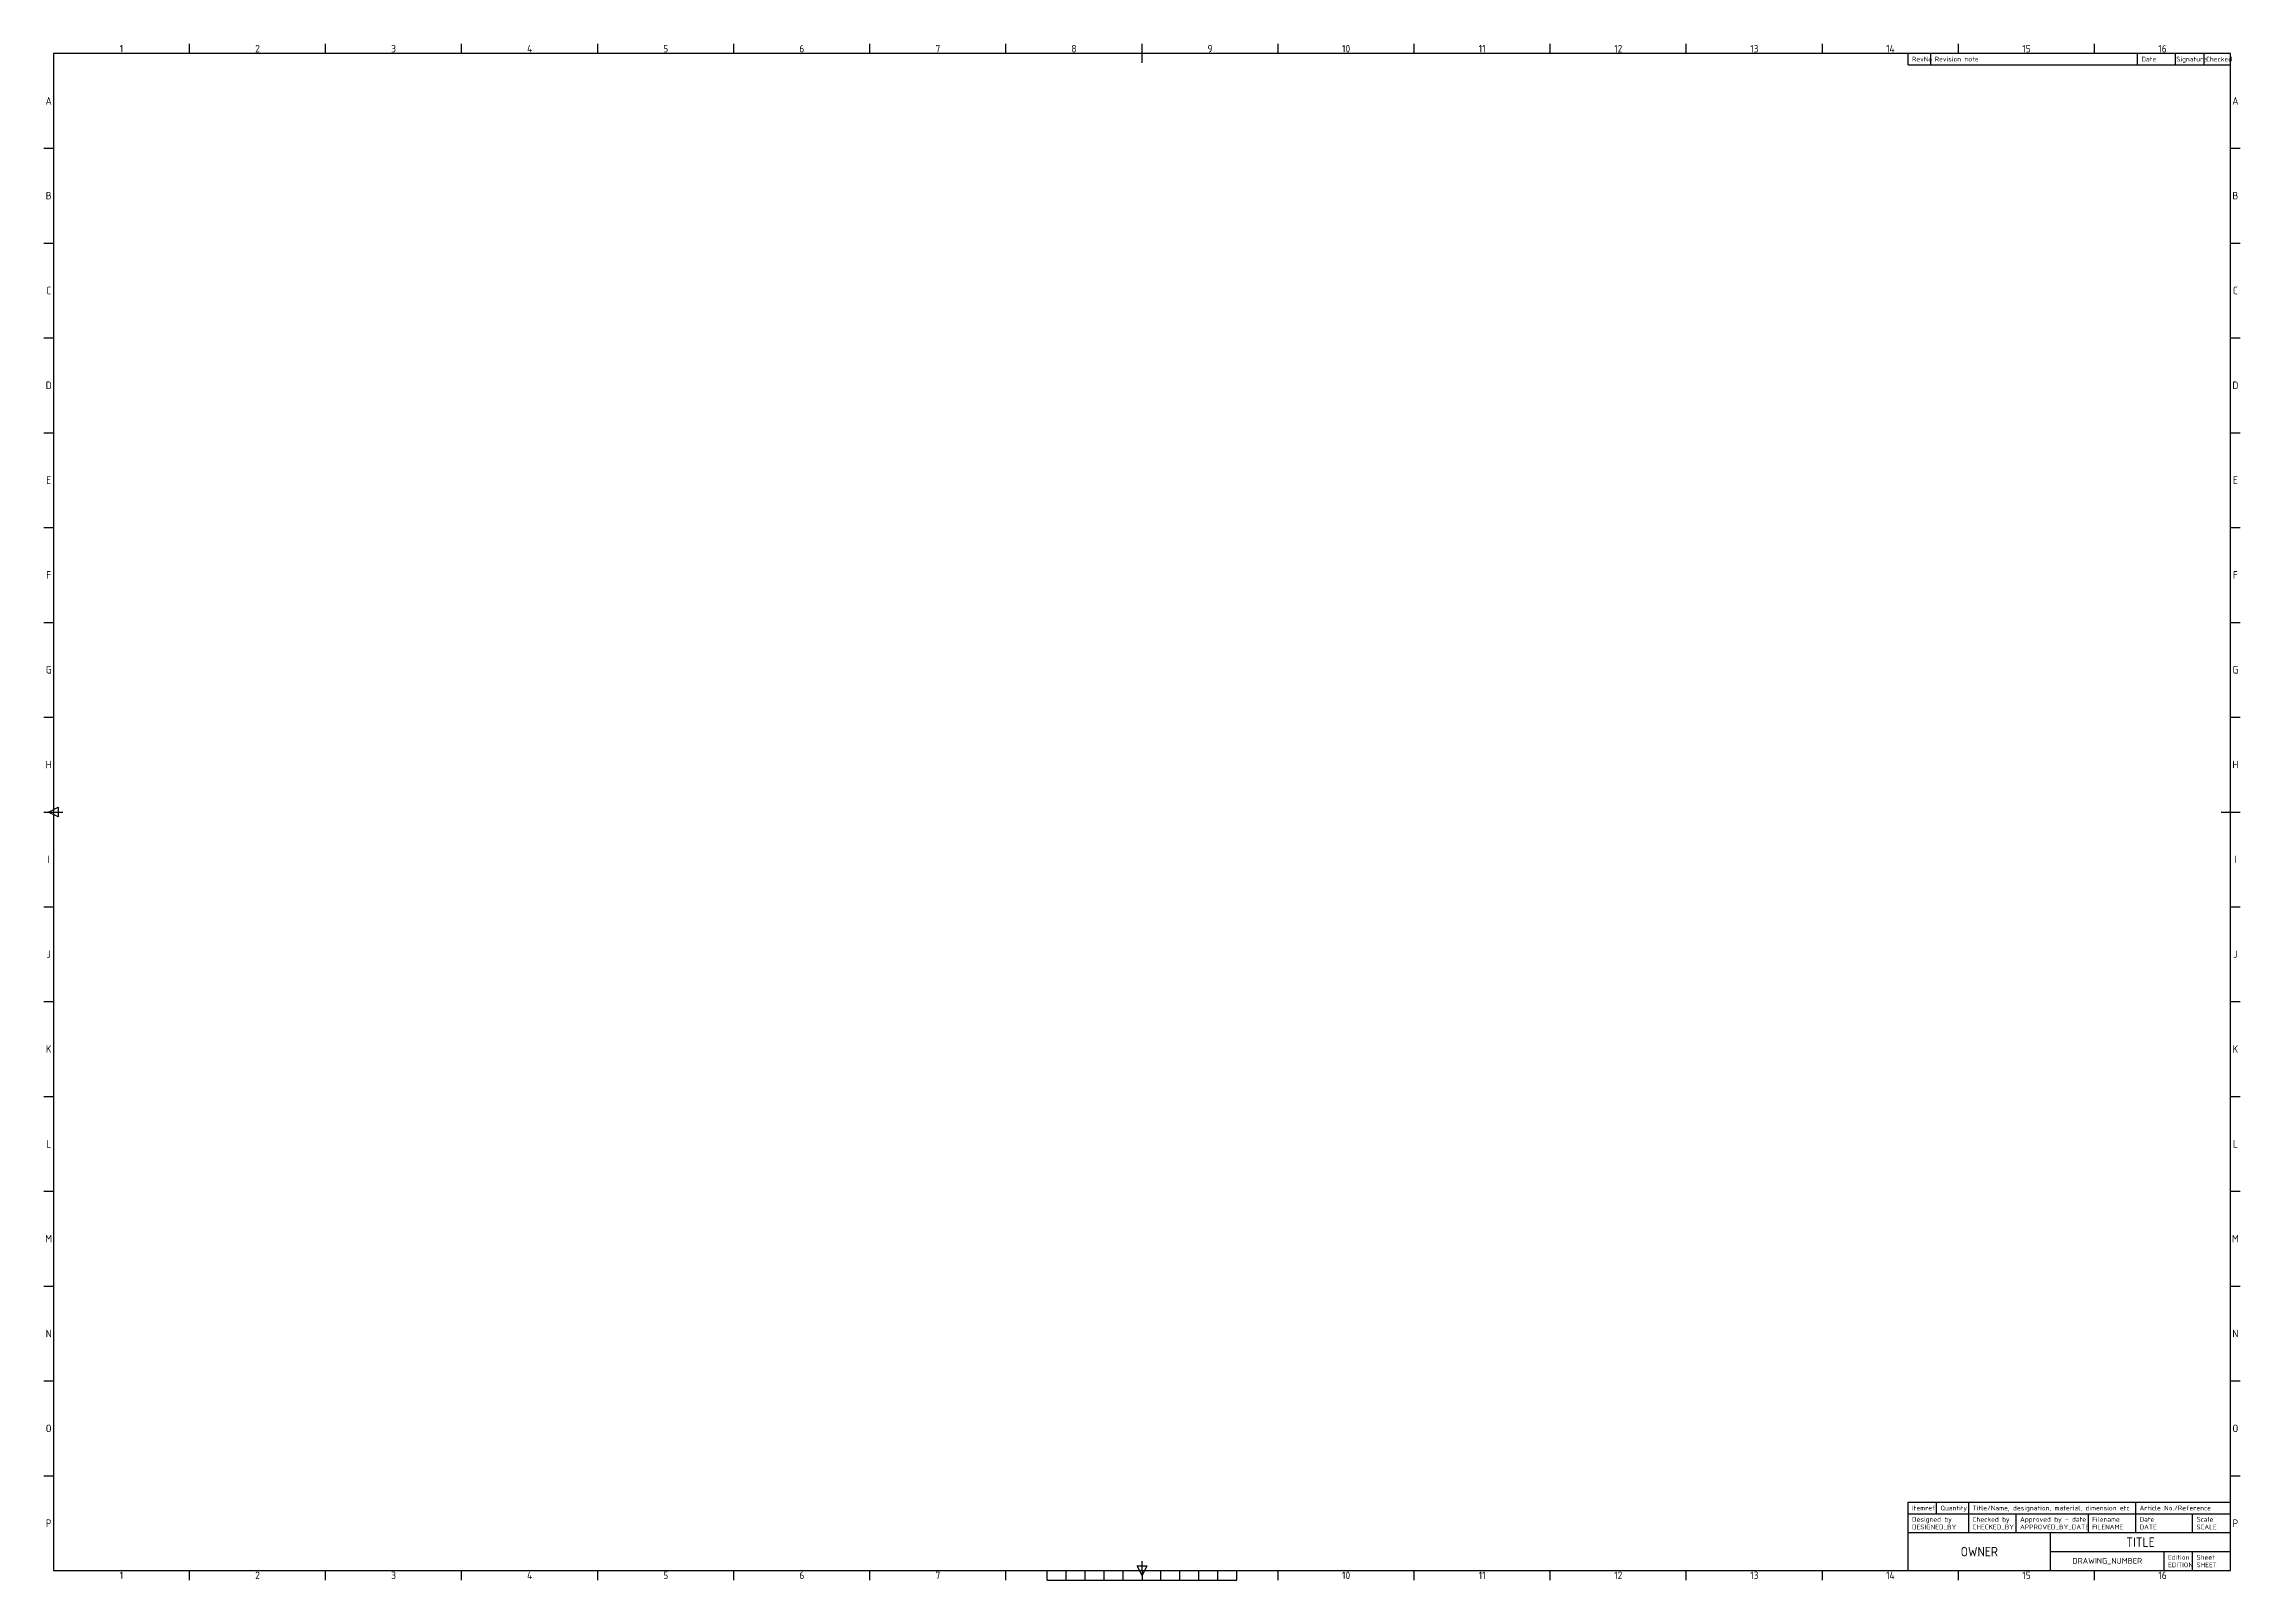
# Model space of a CAD drawing. Header units: millimetres. Extents: x 15 to 1173, y 15 to 825.
import ezdxf
from ezdxf.enums import TextEntityAlignment as Align

# ---------------------------------------------------------------- set-up
doc = ezdxf.new("R2010")
doc.units = ezdxf.units.MM
for name, color, linetype in [('FRAME 025', 7, 'Continuous'), ('FRAME 050', 6, 'Continuous'), ('FRAME 070', 5, 'Continuous')]:
    doc.layers.add(name, color=color, linetype=linetype)
doc.styles.add('ISO Proportional', font='isocp.shx')

msp = doc.modelspace()

# ---------------------------------------------------------------- linework, layer by layer
at = {"layer": 'FRAME 050'}
for p, q in [((91.75, 820), (91.75, 825)), ((163.5, 820), (163.5, 825)), ((235.25, 820), (235.25, 825)), ((307, 820), (307, 825)), ((378.75, 820), (378.75, 825)), ((450.5, 820), (450.5, 825)), ((522.25, 820), (522.25, 825)), ((594, 815), (594, 825)), ((665.75, 820), (665.75, 825)), ((737.5, 820), (737.5, 825)), ((809.25, 820), (809.25, 825)), ((881, 820), (881, 825)), ((952.75, 820), (952.75, 825)), ((1024.5, 820), (1024.5, 825)), ((1096.25, 820), (1096.25, 825)), ((15, 770), (20, 770)), ((1168, 770), (1173, 770)), ((15, 720), (20, 720)), ((1168, 720), (1173, 720)), ((15, 670), (20, 670)), ((1168, 670), (1173, 670)), ((15, 620), (20, 620)), ((1168, 620), (1173, 620)), ((15, 570), (20, 570)), ((1168, 570), (1173, 570)), ((15, 520), (20, 520)), ((1168, 520), (1173, 520)), ((15, 470), (20, 470)), ((1168, 470), (1173, 470)), ((15, 420), (25, 420)), ((17.5, 420), (22.5, 422.5)), ((22.5, 417.5), (17.5, 420)), ((22.5, 422.5), (22.5, 417.5)), ((1163, 420), (1173, 420)), ((15, 370), (20, 370)), ((1168, 370), (1173, 370)), ((15, 320), (20, 320)), ((1168, 320), (1173, 320)), ((15, 270), (20, 270)), ((1168, 270), (1173, 270)), ((15, 220), (20, 220)), ((1168, 220), (1173, 220)), ((15, 170), (20, 170)), ((1168, 170), (1173, 170)), ((15, 120), (20, 120)), ((1168, 120), (1173, 120)), ((15, 70), (20, 70)), ((1168, 70), (1173, 70)), ((594, 20), (594, 25)), ((91.75, 15), (91.75, 20)), ((163.5, 15), (163.5, 20)), ((235.25, 15), (235.25, 20)), ((307, 15), (307, 20)), ((378.75, 15), (378.75, 20)), ((450.5, 15), (450.5, 20)), ((522.25, 15), (522.25, 20)), ((544, 15), (544, 20)), ((544, 15), (644, 15)), ((554, 15), (554, 20)), ((564, 15), (564, 20)), ((574, 15), (574, 20)), ((584, 15), (584, 20)), ((594, 17.5), (591.5, 22.5)), ((591.5, 22.5), (596.5, 22.5)), ((596.5, 22.5), (594, 17.5)), ((594, 20), (594, 15)), ((604, 15), (604, 20)), ((614, 15), (614, 20)), ((624, 15), (624, 20)), ((634, 15), (634, 20)), ((644, 15), (644, 20)), ((665.75, 15), (665.75, 20)), ((737.5, 15), (737.5, 20)), ((809.25, 15), (809.25, 20)), ((881, 15), (881, 20)), ((952.75, 15), (952.75, 20)), ((1024.5, 15), (1024.5, 20)), ((1096.25, 15), (1096.25, 20))]:
    msp.add_line(p, q, dxfattribs=at)
at = {"layer": 'FRAME 070'}
for p, q in [((1168, 820), (20, 820)), ((20, 820), (20, 20)), ((998, 814), (998, 820)), ((998, 814), (1168, 814)), ((1010, 814), (1010, 820)), ((1119, 814), (1119, 820)), ((1139, 814), (1139, 820)), ((1154, 814), (1154, 820)), ((1168, 20), (1168, 820)), ((998, 56), (1168, 56)), ((998, 50), (998, 56)), ((998, 50), (1168, 50)), ((998, 20), (998, 50)), ((1013, 50), (1013, 56)), ((1030, 50), (1030, 56)), ((1030, 40), (1030, 50)), ((1055, 40), (1055, 50)), ((1093, 40), (1093, 50)), ((1118, 50), (1118, 56)), ((1118, 40), (1118, 50)), ((1148, 40), (1148, 50)), ((998, 40), (1168, 40)), ((1073, 20), (1073, 40)), ((1073, 30), (1168, 30)), ((1133, 20), (1133, 30)), ((1148, 20), (1148, 30)), ((20, 20), (1168, 20))]:
    msp.add_line(p, q, dxfattribs=at)

# ---------------------------------------------------------------- texts
at = {"layer": 'FRAME 025', "style": 'ISO Proportional'}
for s, p in [('RevNo', (1000, 817)), ('Revision note', (1012, 817)), ('Date', (1121, 817)), ('Signature', (1139.361, 817)), ('Checked', (1155.083, 817)), ('Itemref', (1000, 53)), ('Designed by', (1000, 47)), ('Quantity', (1015, 53)), ('Title/Name, designation, material, dimension etc', (1032, 53)), ('Checked by', (1032, 47)), ('Approved by - date', (1057, 47)), ('Filename', (1095, 47)), ('Article No./Reference', (1120, 53)), ('Date', (1120, 47)), ('Scale', (1150, 47)), ('Edition', (1135, 27)), ('Sheet', (1150, 27))]:
    msp.add_text(s, height=2.5, dxfattribs=at).set_placement(p, align=Align.MIDDLE_LEFT)
at = {"layer": 'FRAME 025', "style": 'ISO Proportional', "flags": 8}
for tag, text, p in [('DESIGNED_BY', '', (1000, 43)), ('CHECKED_BY', '', (1032, 43)), ('APPROVED_BY_DATE', '', (1057, 43)), ('FILENAME', '', (1095, 43)), ('DATE', '', (1120, 43)), ('SCALE', '', (1150, 43)), ('EDITION', '', (1135, 23)), ('SHEET', '1/?', (1150, 23))]:
    msp.add_attdef(tag, text=text, height=2.5, dxfattribs=at).set_placement(p, align=Align.MIDDLE_LEFT)
at = {"layer": 'FRAME 050', "style": 'ISO Proportional'}
for s, p in [('1', (55.875, 822.5)), ('2', (127.625, 822.5)), ('3', (199.375, 822.5)), ('4', (271.125, 822.5)), ('5', (342.875, 822.5)), ('6', (414.625, 822.5)), ('7', (486.375, 822.5)), ('8', (558.125, 822.5)), ('9', (629.875, 822.5)), ('10', (701.625, 822.5)), ('11', (773.375, 822.5)), ('12', (845.125, 822.5)), ('13', (916.875, 822.5)), ('14', (988.625, 822.5)), ('15', (1060.375, 822.5)), ('16', (1132.125, 822.5)), ('A', (17.5, 795)), ('A', (1170.5, 795)), ('B', (17.5, 745)), ('B', (1170.5, 745)), ('C', (17.5, 695)), ('C', (1170.5, 695)), ('D', (17.5, 645)), ('D', (1170.5, 645)), ('E', (17.5, 595)), ('E', (1170.5, 595)), ('F', (17.5, 545)), ('F', (1170.5, 545)), ('G', (17.5, 495)), ('G', (1170.5, 495)), ('H', (17.5, 445)), ('H', (1170.5, 445)), ('I', (17.5, 395)), ('I', (1170.5, 395)), ('J', (17.5, 345)), ('J', (1170.5, 345)), ('K', (17.5, 295)), ('K', (1170.5, 295)), ('L', (17.5, 245)), ('L', (1170.5, 245)), ('M', (17.5, 195)), ('M', (1170.5, 195)), ('N', (17.5, 145)), ('N', (1170.5, 145)), ('O', (17.5, 95)), ('O', (1170.5, 95)), ('P', (17.5, 45)), ('P', (1170.5, 45)), ('1', (55.875, 17.5)), ('2', (127.625, 17.5)), ('3', (199.375, 17.5)), ('4', (271.125, 17.5)), ('5', (342.875, 17.5)), ('6', (414.625, 17.5)), ('7', (486.375, 17.5)), ('10', (701.625, 17.5)), ('11', (773.375, 17.5)), ('12', (845.125, 17.5)), ('13', (916.875, 17.5)), ('14', (988.625, 17.5)), ('15', (1060.375, 17.5)), ('16', (1132.125, 17.5))]:
    msp.add_text(s, height=4, dxfattribs=at).set_placement(p, align=Align.MIDDLE)
at = {"layer": 'FRAME 050', "style": 'ISO Proportional', "flags": 8}
for tag, height, p in [('TITLE', 5, (1120.5, 35)), ('OWNER', 5, (1035.5, 30)), ('DRAWING_NUMBER', 3, (1103, 25))]:
    msp.add_attdef(tag, text='', height=height, dxfattribs=at).set_placement(p, align=Align.MIDDLE)

doc.saveas('drawing.dxf')
